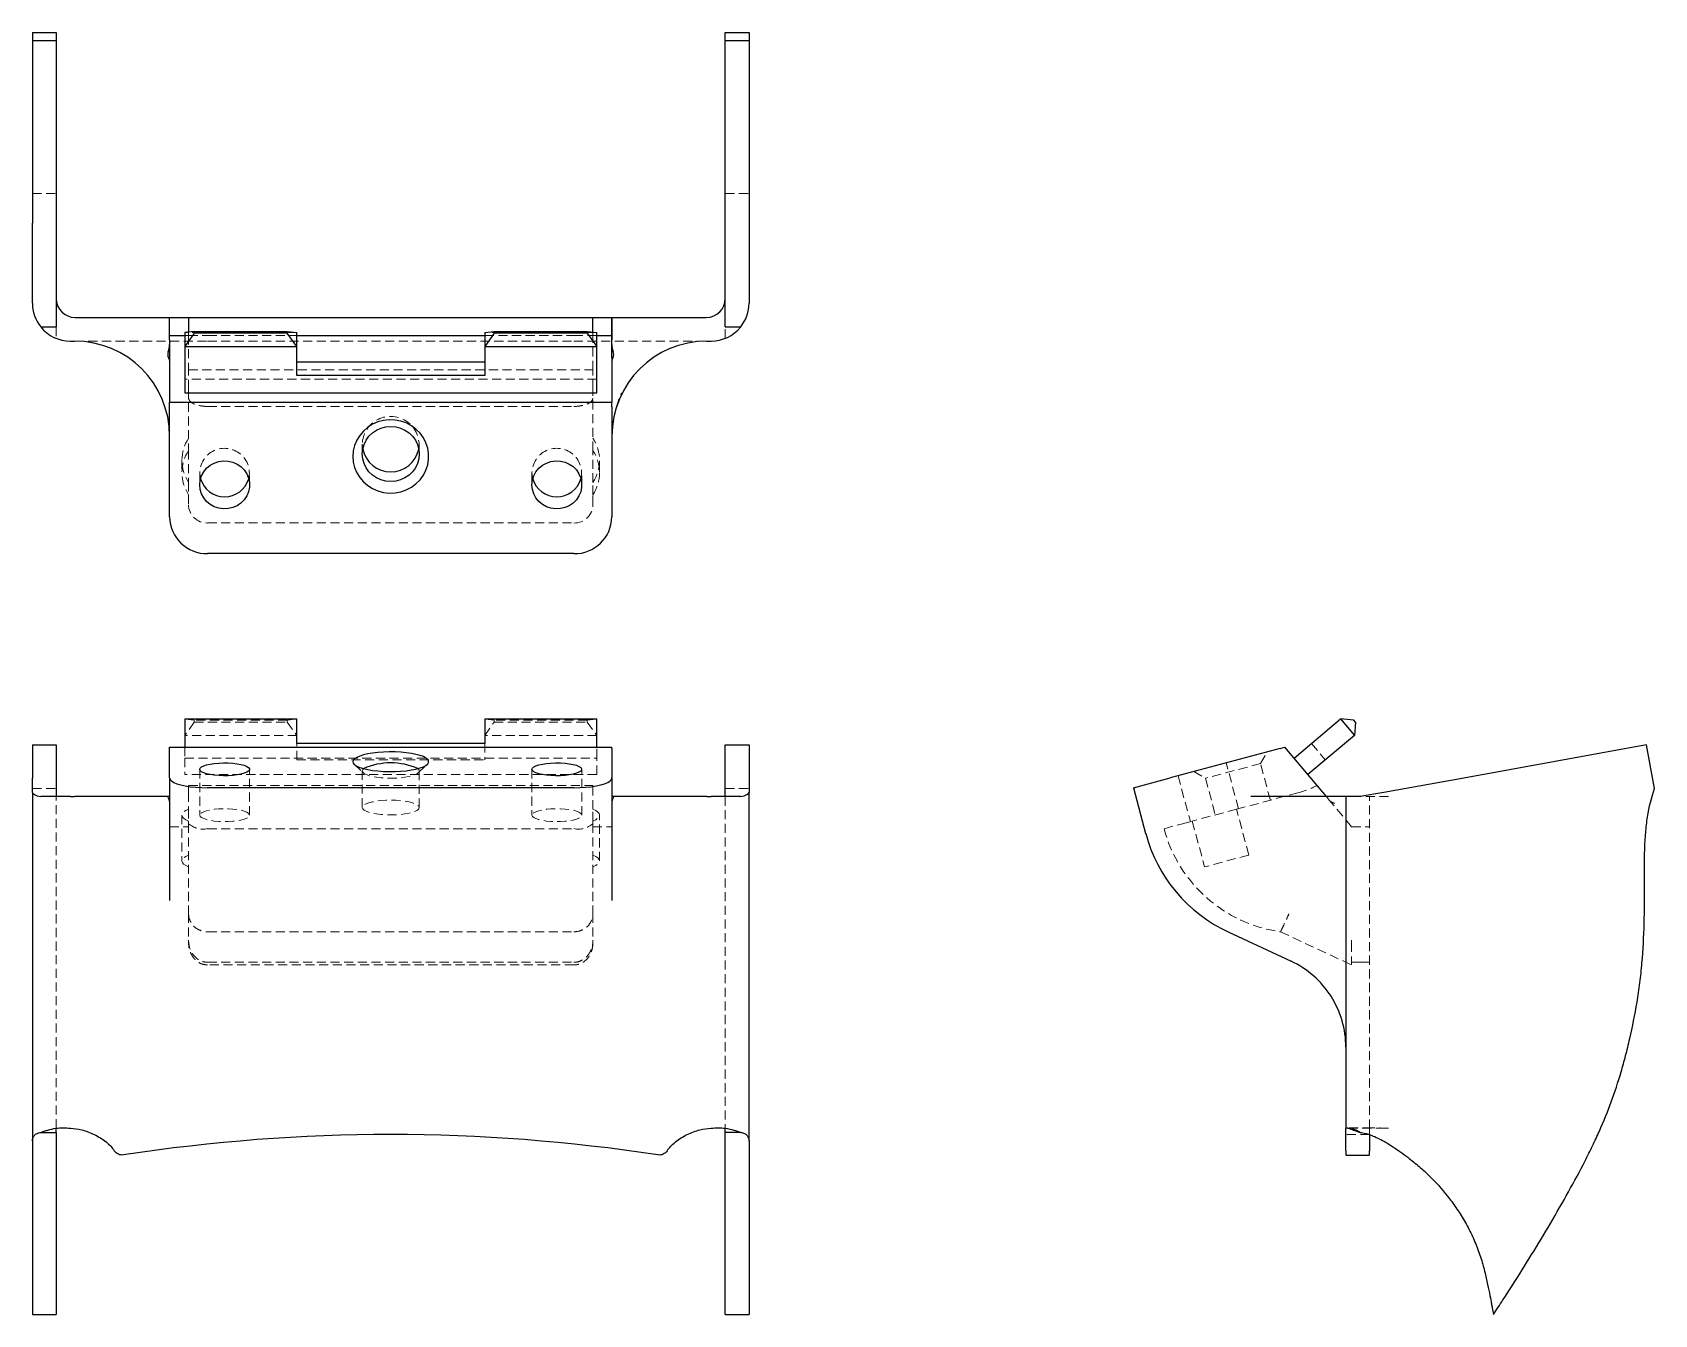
# Model space of a CAD drawing. Header units: millimetres. Extents: x 33 to 259, y 15 to 194.
import ezdxf

# ---------------------------------------------------------------- set-up
doc = ezdxf.new("R2010")
doc.units = ezdxf.units.MM
doc.linetypes.add('HIDDEN', pattern=[1.905, 1.27, -0.635])

msp = doc.modelspace()

# ---------------------------------------------------------------- linework, layer by layer
at = {"color": 7, "linetype": 'Continuous', "lineweight": 25}
for p, q in [((33, 194.37), (36.31, 194.37)), ((33, 194.37), (33, 193.26)), ((33, 193.26), (36.31, 193.26)), ((33, 193.26), (33, 167.76)), ((36.31, 194.37), (36.31, 193.26)), ((36.31, 193.26), (36.31, 167.76)), ((129.69, 193.26), (129.69, 194.37)), ((129.69, 194.37), (133, 194.37)), ((129.69, 193.26), (133, 193.26)), ((129.69, 167.76), (129.69, 193.26)), ((133, 194.37), (133, 193.26)), ((133, 193.26), (133, 167.76)), ((33, 156.59), (33, 167.76)), ((36.31, 167.76), (36.31, 153.27)), ((129.69, 153.27), (129.69, 167.76)), ((133, 167.76), (133, 156.59)), ((38.96, 154.6), (52.13, 154.6)), ((52.13, 152.09), (52.13, 154.6)), ((52.13, 154.6), (52.14, 154.6)), ((52.14, 152.09), (52.14, 154.6)), ((52.14, 154.6), (54.79, 154.6)), ((54.79, 154.6), (54.79, 152.54)), ((57.44, 154.6), (108.56, 154.6)), ((111.21, 154.6), (113.86, 154.6)), ((111.21, 152.54), (111.21, 154.6)), ((113.86, 154.6), (113.87, 154.6)), ((113.86, 152.09), (113.86, 154.6)), ((113.87, 154.6), (127.04, 154.6)), ((113.87, 154.6), (113.87, 152.09)), ((34.16, 153.27), (36.31, 153.27)), ((52.14, 152.09), (54.26, 152.09)), ((52.14, 151.49), (52.14, 152.09)), ((55.58, 152.64), (54.26, 152.48)), ((54.26, 152.48), (54.26, 150.55)), ((55.58, 152.42), (54.26, 150.55)), ((55.58, 152.42), (55.58, 152.64)), ((55.58, 152.64), (68.56, 152.64)), ((68.56, 152.42), (55.58, 152.42)), ((68.56, 152.64), (69.89, 152.48)), ((68.56, 152.64), (68.56, 152.42)), ((69.89, 150.55), (68.56, 152.42)), ((69.89, 150.55), (69.89, 152.48)), ((69.89, 152.09), (96.11, 152.09)), ((96.11, 152.48), (97.44, 152.64)), ((96.11, 152.48), (96.11, 150.55)), ((97.44, 152.42), (96.11, 150.55)), ((97.44, 152.42), (97.44, 152.64)), ((97.44, 152.64), (110.42, 152.64)), ((110.42, 152.42), (97.44, 152.42)), ((110.42, 152.64), (110.42, 152.42)), ((110.42, 152.64), (111.74, 152.48)), ((110.42, 152.42), (111.74, 150.55)), ((111.74, 150.55), (111.74, 152.48)), ((111.74, 152.09), (113.86, 152.09)), ((113.86, 151.49), (113.86, 152.09)), ((129.69, 153.27), (131.84, 153.27)), ((38.3, 151.29), (38.89, 151.29)), ((52.14, 151.49), (52.14, 150.83)), ((52.14, 150.83), (52.14, 149.74)), ((54.26, 150.55), (69.89, 150.55)), ((54.26, 150.55), (54.26, 144.06)), ((69.89, 146.49), (69.89, 150.55)), ((96.11, 150.55), (96.11, 146.49)), ((96.11, 150.55), (111.74, 150.55)), ((111.74, 144.06), (111.74, 150.55)), ((113.86, 150.83), (113.86, 151.49)), ((113.86, 149.74), (113.86, 150.83)), ((127.11, 151.29), (127.7, 151.29)), ((51.97, 148.98), (52.14, 148.57)), ((52.14, 148.97), (52.14, 148.57)), ((52.14, 148.57), (52.14, 142.78)), ((69.89, 148.42), (96.11, 148.42)), ((113.86, 148.57), (114.03, 148.98)), ((113.86, 148.97), (113.86, 148.57)), ((113.86, 148.57), (113.86, 142.78)), ((96.11, 146.49), (69.89, 146.49)), ((52.14, 142.78), (113.86, 142.78)), ((52.14, 142.1), (52.14, 142.78)), ((54.26, 144.06), (111.74, 144.06)), ((113.86, 142.1), (113.86, 142.78)), ((52.14, 126.75), (52.14, 142.1)), ((113.86, 142.1), (113.86, 126.75)), ((108.56, 121.63), (57.44, 121.63)), ((54.26, 98.56), (54.26, 94.63)), ((54.26, 98.56), (69.89, 98.56)), ((69.89, 95.15), (69.89, 98.56)), ((96.11, 98.56), (96.11, 95.15)), ((96.11, 98.56), (111.74, 98.56)), ((111.74, 94.63), (111.74, 98.56)), ((209.06, 93.11), (215.55, 98.56)), ((217.42, 98.39), (215.55, 98.56)), ((215.55, 98.56), (217.48, 96.26)), ((217.64, 98.13), (217.42, 98.39)), ((217.64, 98.13), (217.48, 96.26)), ((96.11, 95.15), (69.89, 95.15)), ((217.48, 96.26), (210.98, 90.81)), ((33, 94.94), (36.31, 94.94)), ((33, 94.94), (33, 90.29)), ((36.31, 94.94), (36.31, 90.29)), ((52.14, 94.63), (113.86, 94.63)), ((52.14, 94.45), (52.14, 94.63)), ((52.14, 90.33), (52.14, 94.45)), ((113.86, 94.45), (113.86, 94.63)), ((113.86, 94.45), (113.86, 90.33)), ((129.69, 94.94), (133, 94.94)), ((129.69, 90.29), (129.69, 94.94)), ((133, 94.94), (133, 90.29)), ((207.1, 94.45), (191.75, 90.33)), ((207.1, 94.45), (207.78, 94.63)), ((213.57, 87.73), (207.78, 94.63)), ((258.26, 94.94), (232.76, 90.29)), ((259.37, 88.86), (258.26, 94.94)), ((33, 88.31), (33, 90.29)), ((33, 88.31), (33, 39.63)), ((36.31, 90.29), (36.31, 87.73)), ((52.14, 90.33), (52.14, 83.94)), ((108.56, 88.96), (57.44, 88.96)), ((113.86, 90.33), (113.86, 83.94)), ((129.69, 87.73), (129.69, 90.29)), ((133, 90.29), (133, 88.31)), ((133, 39.63), (133, 88.31)), ((186.63, 88.96), (191.75, 90.33)), ((186.63, 88.96), (188.35, 82.57)), ((221.59, 88.31), (218.27, 87.73)), ((232.76, 90.29), (221.59, 88.31)), ((38.3, 87.73), (34.16, 87.73)), ((38.3, 87.73), (38.89, 87.73)), ((52.14, 87.73), (38.89, 87.73)), ((127.11, 87.73), (113.86, 87.73)), ((127.11, 87.73), (127.7, 87.73)), ((131.84, 87.73), (127.7, 87.73)), ((216.29, 87.73), (203.04, 87.73)), ((216.29, 87.73), (216.29, 41.46)), ((218.27, 87.73), (216.29, 87.73)), ((52.14, 83.94), (52.14, 73.65)), ((113.86, 83.94), (113.86, 73.65)), ((52.14, 73.65), (52.14, 73.21)), ((113.86, 73.65), (113.86, 73.21)), ((199.86, 68.84), (208.64, 64.75)), ((34.16, 40.87), (36.31, 40.87)), ((131.84, 40.87), (129.69, 40.87)), ((216.29, 37.71), (219.6, 37.71)), ((33, 15.44), (36.31, 15.44)), ((129.69, 15.44), (133, 15.44))]:
    msp.add_line(p, q, dxfattribs=at)
at = {"color": 7, "linetype": 'HIDDEN', "lineweight": 18}
for p, q in [((33, 171.88), (36.31, 171.88)), ((129.69, 171.88), (133, 171.88)), ((36.31, 153.27), (36.31, 151.67)), ((69.89, 152.48), (54.26, 152.48)), ((54.26, 152.09), (54.79, 152.09)), ((54.79, 152.54), (54.79, 152.09)), ((54.79, 152.09), (54.79, 147.26)), ((57.44, 152.09), (69.89, 152.09)), ((111.74, 152.48), (96.11, 152.48)), ((96.11, 152.09), (108.56, 152.09)), ((111.21, 152.09), (111.21, 152.54)), ((111.21, 147.26), (111.21, 152.09)), ((111.21, 152.09), (111.74, 152.09)), ((129.69, 151.67), (129.69, 153.27)), ((38.89, 151.29), (57.44, 151.29)), ((57.44, 151.29), (108.56, 151.29)), ((108.56, 151.29), (127.11, 151.29)), ((54.79, 147.26), (111.21, 147.26)), ((54.79, 144.6), (54.79, 147.26)), ((111.21, 144.6), (111.21, 147.26)), ((111.74, 145.98), (54.26, 145.98)), ((54.79, 144.6), (54.79, 136.03)), ((111.21, 136.03), (111.21, 144.6)), ((57.44, 142.17), (108.56, 142.17)), ((54.79, 136.03), (54.79, 131.57)), ((79.03, 136.91), (79.03, 135.54)), ((86.97, 135.54), (86.97, 136.91)), ((111.21, 131.57), (111.21, 136.03)), ((53.86, 134.66), (53.86, 132.94)), ((112.14, 132.94), (112.14, 134.66)), ((54.79, 131.57), (54.79, 129.86)), ((56.34, 132.94), (56.34, 131.23)), ((63.3, 131.23), (63.3, 132.94)), ((102.7, 132.94), (102.7, 131.23)), ((109.66, 131.23), (109.66, 132.94)), ((111.21, 129.86), (111.21, 131.57)), ((54.79, 129.86), (54.79, 128.47)), ((111.21, 128.47), (111.21, 129.86)), ((57.44, 125.91), (108.56, 125.91)), ((55.58, 98.39), (54.26, 98.56)), ((55.58, 98.13), (54.26, 96.26)), ((55.58, 98.39), (55.58, 98.13)), ((68.56, 98.39), (55.58, 98.39)), ((55.58, 98.13), (68.56, 98.13)), ((69.89, 98.56), (68.56, 98.39)), ((68.56, 98.13), (68.56, 98.39)), ((68.56, 98.13), (69.89, 96.26)), ((97.44, 98.39), (96.11, 98.56)), ((96.11, 96.26), (97.44, 98.13)), ((97.44, 98.39), (97.44, 98.13)), ((110.42, 98.39), (97.44, 98.39)), ((97.44, 98.13), (110.42, 98.13)), ((110.42, 98.39), (111.74, 98.56)), ((110.42, 98.13), (110.42, 98.39)), ((110.42, 98.13), (111.74, 96.26)), ((69.89, 96.26), (54.26, 96.26)), ((69.89, 92.86), (69.89, 95.15)), ((111.74, 96.26), (96.11, 96.26)), ((96.11, 95.15), (96.11, 92.86)), ((211.49, 95.15), (213.42, 92.86)), ((54.26, 94.63), (54.26, 93.11)), ((54.26, 93.11), (111.74, 93.11)), ((54.26, 93.11), (54.26, 90.81)), ((69.89, 92.86), (96.11, 92.86)), ((111.74, 93.11), (111.74, 94.63)), ((111.74, 90.81), (111.74, 93.11)), ((204.38, 92.34), (205.31, 93.97)), ((111.74, 90.81), (54.26, 90.81)), ((56.34, 91.53), (56.34, 85.14)), ((63.3, 85.14), (63.3, 91.53)), ((77.9, 92.23), (79.17, 91.04)), ((79.03, 91.32), (79.03, 86.2)), ((86.83, 91.04), (88.1, 92.23)), ((86.97, 86.2), (86.97, 91.32)), ((102.7, 91.53), (102.7, 85.14)), ((109.66, 85.14), (109.66, 91.53)), ((192.87, 90.63), (194.59, 84.24)), ((195.08, 91.22), (196.7, 90.29)), ((204.38, 92.34), (196.7, 90.29)), ((201.3, 86.04), (199.59, 92.43)), ((205.75, 87.23), (204.38, 92.34)), ((33, 88.86), (36.31, 88.86)), ((54.79, 89.29), (111.21, 89.29)), ((54.79, 88.26), (54.79, 89.29)), ((111.21, 88.26), (111.21, 89.29)), ((129.69, 88.86), (133, 88.86)), ((196.7, 90.29), (198.07, 85.17)), ((36.31, 41.46), (36.31, 87.73)), ((54.79, 88.26), (54.79, 85.96)), ((111.21, 85.96), (111.21, 88.26)), ((129.69, 87.73), (129.69, 41.46)), ((201.03, 85.96), (209.6, 88.26)), ((213.97, 87.25), (213.57, 87.73)), ((217.09, 83.53), (213.97, 87.25)), ((222.25, 87.73), (218.27, 87.73)), ((219.6, 41.4), (219.6, 87.73)), ((53.86, 85.14), (53.86, 78.74)), ((54.79, 85.96), (54.79, 84.31)), ((54.79, 84.31), (54.79, 83.94)), ((54.79, 83.94), (54.79, 71.38)), ((111.21, 84.31), (111.21, 85.96)), ((111.21, 83.94), (111.21, 84.31)), ((111.21, 83.94), (111.21, 71.38)), ((112.14, 78.74), (112.14, 85.14)), ((190.91, 83.25), (193.47, 83.94)), ((193.47, 83.94), (194.86, 84.31)), ((201.03, 85.96), (194.86, 84.31)), ((194.86, 84.31), (196.57, 77.91)), ((202.74, 79.57), (201.03, 85.96)), ((52.14, 83.53), (54.79, 83.53)), ((57.44, 83.25), (108.56, 83.25)), ((111.21, 83.53), (113.86, 83.53)), ((217.09, 83.53), (219.6, 83.53)), ((202.74, 79.57), (196.57, 77.91)), ((54.79, 71.38), (54.79, 67.31)), ((111.21, 71.38), (111.21, 67.31)), ((57.44, 68.86), (108.56, 68.86)), ((207.17, 68.86), (217.09, 64.23)), ((111.21, 67.68), (111.21, 67.68)), ((217.09, 67.68), (217.09, 67.31)), ((217.09, 67.43), (217.09, 67.68)), ((57.44, 64.61), (108.56, 64.61)), ((108.56, 64.23), (57.44, 64.23)), ((217.09, 64.61), (218.27, 64.61)), ((218.27, 64.61), (219.6, 64.61)), ((216.33, 41.49), (216.29, 41.49)), ((219.93, 41.49), (216.42, 41.49)), ((216.67, 41.46), (222.25, 41.46)), ((219.95, 41.49), (219.93, 41.49)), ((219.6, 40.56), (216.29, 40.56)), ((221.21, 39.83), (222.1, 39.3))]:
    msp.add_line(p, q, dxfattribs=at)
at = {"color": 7, "linetype": 'Continuous', "lineweight": 25, "flags": 128}
for points in [[(77.7, 135.2), (77.76, 134.41), (77.95, 133.65), (78.25, 132.92), (78.67, 132.25), (79.18, 131.65), (79.79, 131.13), (80.47, 130.7), (81.21, 130.38), (81.99, 130.17), (82.8, 130.08), (83.61, 130.11), (84.4, 130.26), (85.17, 130.53), (85.88, 130.9), (86.52, 131.38), (87.09, 131.94), (87.55, 132.58), (87.91, 133.28), (88.16, 134.03), (88.28, 134.8), (88.28, 135.59), (88.16, 136.36), (87.91, 137.11), (87.55, 137.81), (87.09, 138.45), (86.52, 139.02), (85.88, 139.49), (85.17, 139.87), (84.4, 140.13), (83.61, 140.28), (82.8, 140.31), (81.99, 140.22), (81.21, 140.01), (80.47, 139.69), (79.79, 139.27), (79.18, 138.74), (78.67, 138.14), (78.25, 137.47), (77.95, 136.74), (77.76, 135.98), (77.7, 135.2)], [(79.03, 135.54), (79.09, 136.2), (79.27, 136.85), (79.56, 137.46), (79.96, 138.01), (80.45, 138.48), (81.01, 138.86), (81.64, 139.15), (82.31, 139.32), (83, 139.38), (83.69, 139.32), (84.36, 139.15), (84.99, 138.86), (85.55, 138.48), (86.04, 138.01), (86.44, 137.46), (86.73, 136.85), (86.91, 136.2), (86.97, 135.54), (86.91, 134.87), (86.73, 134.23), (86.44, 133.62), (86.04, 133.07), (85.55, 132.6), (84.99, 132.21), (84.36, 131.93), (83.69, 131.76), (83, 131.7), (82.31, 131.76), (81.64, 131.93), (81.01, 132.21), (80.45, 132.6), (79.96, 133.07), (79.56, 133.62), (79.27, 134.23), (79.09, 134.87), (79.03, 135.54)], [(56.34, 131.23), (56.41, 131.87), (56.59, 132.48), (56.9, 133.05), (57.3, 133.55), (57.8, 133.97), (58.38, 134.28), (59, 134.49), (59.66, 134.58), (60.32, 134.55), (60.96, 134.4), (61.56, 134.14), (62.1, 133.77), (62.55, 133.31), (62.91, 132.77), (63.16, 132.18), (63.28, 131.55), (63.28, 130.91), (63.16, 130.28), (62.91, 129.69), (62.55, 129.15), (62.1, 128.69), (61.56, 128.32), (60.96, 128.06), (60.32, 127.91), (59.66, 127.88), (59, 127.97), (58.38, 128.17), (57.8, 128.49), (57.3, 128.91), (56.9, 129.41), (56.59, 129.98), (56.41, 130.59), (56.34, 131.23)], [(102.7, 131.23), (102.76, 131.87), (102.95, 132.48), (103.25, 133.05), (103.66, 133.55), (104.16, 133.97), (104.73, 134.28), (105.36, 134.49), (106.01, 134.58), (106.67, 134.55), (107.32, 134.4), (107.92, 134.14), (108.46, 133.77), (108.91, 133.31), (109.27, 132.77), (109.51, 132.18), (109.64, 131.55), (109.64, 130.91), (109.51, 130.28), (109.27, 129.69), (108.91, 129.15), (108.46, 128.69), (107.92, 128.32), (107.32, 128.06), (106.67, 127.91), (106.01, 127.88), (105.36, 127.97), (104.73, 128.17), (104.16, 128.49), (103.66, 128.91), (103.25, 129.41), (102.95, 129.98), (102.76, 130.59), (102.7, 131.23)], [(77.7, 92.6), (77.76, 92.39), (77.95, 92.18), (78.25, 91.99), (78.67, 91.81), (79.18, 91.65), (79.79, 91.51), (80.47, 91.39), (81.21, 91.31), (81.99, 91.25), (82.8, 91.23), (83.61, 91.23), (84.4, 91.27), (85.17, 91.34), (85.88, 91.44), (86.52, 91.57), (87.09, 91.72), (87.55, 91.9), (87.91, 92.08), (88.16, 92.28), (88.28, 92.49), (88.28, 92.7), (88.16, 92.91), (87.91, 93.11), (87.55, 93.3), (87.09, 93.47), (86.52, 93.62), (85.88, 93.75), (85.17, 93.85), (84.4, 93.92), (83.61, 93.96), (82.8, 93.97), (81.99, 93.94), (81.21, 93.89), (80.47, 93.8), (79.79, 93.69), (79.18, 93.55), (78.67, 93.38), (78.25, 93.2), (77.95, 93.01), (77.76, 92.81), (77.7, 92.6)], [(56.34, 91.53), (56.41, 91.7), (56.59, 91.87), (56.9, 92.02), (57.3, 92.15), (57.8, 92.27), (58.38, 92.35), (59, 92.41), (59.66, 92.43), (60.32, 92.42), (60.96, 92.38), (61.56, 92.31), (62.1, 92.21), (62.55, 92.09), (62.91, 91.95), (63.16, 91.79), (63.28, 91.62), (63.28, 91.45), (63.16, 91.28), (62.91, 91.12), (62.55, 90.98), (62.1, 90.85), (61.56, 90.75), (60.96, 90.68), (60.32, 90.64), (59.66, 90.63), (59, 90.66), (58.38, 90.71), (57.8, 90.8), (57.3, 90.91), (56.9, 91.05), (56.59, 91.2), (56.41, 91.36), (56.34, 91.53)], [(102.7, 91.53), (102.76, 91.7), (102.95, 91.87), (103.25, 92.02), (103.66, 92.15), (104.16, 92.27), (104.73, 92.35), (105.36, 92.41), (106.01, 92.43), (106.67, 92.42), (107.32, 92.38), (107.92, 92.31), (108.46, 92.21), (108.91, 92.09), (109.27, 91.95), (109.51, 91.79), (109.64, 91.62), (109.64, 91.45), (109.51, 91.28), (109.27, 91.12), (108.91, 90.98), (108.46, 90.85), (107.92, 90.75), (107.32, 90.68), (106.67, 90.64), (106.01, 90.63), (105.36, 90.66), (104.73, 90.71), (104.16, 90.8), (103.66, 90.91), (103.25, 91.05), (102.95, 91.2), (102.76, 91.36), (102.7, 91.53)], [(52.14, 90.33), (52.2, 90.12), (52.4, 89.91), (52.72, 89.71), (53.15, 89.53), (53.69, 89.36), (54.32, 89.22), (55.03, 89.11), (55.8, 89.03), (56.61, 88.98), (57.44, 88.96)], [(108.56, 88.96), (109.39, 88.98), (110.2, 89.03), (110.97, 89.11), (111.68, 89.22), (112.31, 89.36), (112.85, 89.53), (113.28, 89.71), (113.6, 89.91), (113.8, 90.12), (113.86, 90.33)]]:
    msp.add_lwpolyline(points, dxfattribs=at)
at = {"color": 7, "linetype": 'HIDDEN', "lineweight": 18, "flags": 128}
for points in [[(79.03, 136.91), (79.09, 136.24), (79.09, 136.22)], [(56.34, 132.94), (56.41, 132.31), (56.46, 132.09)], [(102.7, 132.94), (102.76, 132.31), (102.82, 132.09)], [(79.03, 91.32), (79.09, 91.5), (79.22, 91.63)], [(86.78, 91.63), (86.91, 91.5), (86.97, 91.32), (86.91, 91.14), (86.73, 90.96), (86.44, 90.8), (86.04, 90.66), (85.55, 90.53), (84.99, 90.43), (84.36, 90.35), (83.69, 90.3), (83, 90.29), (82.31, 90.3), (81.64, 90.35), (81.01, 90.43), (80.45, 90.53), (79.96, 90.66), (79.56, 90.8), (79.27, 90.96), (79.09, 91.14), (79.03, 91.32), (79.03, 91.32)], [(56.34, 85.14), (56.41, 84.97), (56.59, 84.8), (56.9, 84.65), (57.3, 84.52), (57.8, 84.4), (58.38, 84.32), (59, 84.26), (59.66, 84.24), (60.32, 84.25), (60.96, 84.29), (61.56, 84.36), (62.1, 84.46), (62.55, 84.58), (62.91, 84.72), (63.16, 84.88), (63.28, 85.05), (63.28, 85.22), (63.16, 85.39), (62.91, 85.55), (62.55, 85.69), (62.1, 85.82), (61.56, 85.92), (60.96, 85.99), (60.32, 86.03), (59.66, 86.04), (59, 86.01), (58.38, 85.95), (57.8, 85.87), (57.3, 85.76), (56.9, 85.62), (56.59, 85.47), (56.41, 85.31), (56.34, 85.14)], [(79.03, 86.2), (79.09, 86.02), (79.27, 85.85), (79.56, 85.68), (79.96, 85.54), (80.45, 85.41), (81.01, 85.31), (81.64, 85.23), (82.31, 85.19), (83, 85.17), (83.69, 85.19), (84.36, 85.23), (84.99, 85.31), (85.55, 85.41), (86.04, 85.54), (86.44, 85.68), (86.73, 85.85), (86.91, 86.02), (86.97, 86.2), (86.91, 86.38), (86.73, 86.55), (86.44, 86.71), (86.04, 86.86), (85.55, 86.99), (84.99, 87.09), (84.36, 87.17), (83.69, 87.21), (83, 87.23), (82.31, 87.21), (81.64, 87.17), (81.01, 87.09), (80.45, 86.99), (79.96, 86.86), (79.56, 86.71), (79.27, 86.55), (79.09, 86.38), (79.03, 86.2)], [(102.7, 85.14), (102.76, 84.97), (102.95, 84.8), (103.25, 84.65), (103.66, 84.52), (104.16, 84.4), (104.73, 84.32), (105.36, 84.26), (106.01, 84.24), (106.67, 84.25), (107.32, 84.29), (107.92, 84.36), (108.46, 84.46), (108.91, 84.58), (109.27, 84.72), (109.51, 84.88), (109.64, 85.05), (109.64, 85.22), (109.51, 85.39), (109.27, 85.55), (108.91, 85.69), (108.46, 85.82), (107.92, 85.92), (107.32, 85.99), (106.67, 86.03), (106.01, 86.04), (105.36, 86.01), (104.73, 85.95), (104.16, 85.87), (103.66, 85.76), (103.25, 85.62), (102.95, 85.47), (102.76, 85.31), (102.7, 85.14)], [(54.79, 84.31), (54.39, 84.5), (54.1, 84.71), (53.92, 84.92), (53.86, 85.14), (53.92, 85.35), (54.1, 85.57), (54.39, 85.77), (54.79, 85.96)], [(111.21, 85.96), (111.61, 85.77), (111.9, 85.57), (112.08, 85.35), (112.14, 85.14), (112.08, 84.92), (111.9, 84.71), (111.61, 84.5), (111.21, 84.31)], [(54.79, 77.91), (54.39, 78.1), (54.1, 78.31), (53.92, 78.52), (53.86, 78.74), (53.92, 78.96), (54.1, 79.17), (54.39, 79.37), (54.79, 79.57)], [(111.21, 79.57), (111.61, 79.37), (111.9, 79.17), (112.08, 78.96), (112.14, 78.74), (112.08, 78.52), (111.9, 78.31), (111.61, 78.1), (111.21, 77.91)]]:
    msp.add_lwpolyline(points, dxfattribs=at)
at = {"color": 7, "linetype": 'Continuous', "lineweight": 25}
for centre, radius, start, end in [((38.3, 156.59), 5.3, 180, 218.6822), ((38.96, 157.25), 2.65, 180, 270), ((127.04, 157.25), 2.65, 270, 0), ((127.7, 156.59), 5.3, 321.3178, 0), ((38.3, 156.59), 5.3, 218.6822, 270), ((127.7, 156.59), 5.3, 270, 321.3178), ((38.89, 138.04), 13.25, 0, 90), ((127.11, 138.04), 13.25, 90, 180), ((83, 137.05), 4, 191.937, 348.063), ((59.82, 133.07), 3.5, 196.333, 343.667), ((106.18, 133.07), 3.5, 196.333, 343.667), ((57.35, 126.84), 5.21, 181.0102, 270.9758), ((108.65, 126.84), 5.21, 269.0242, 358.9898), ((83, 83.06), 9.37, 66.2296, 113.7704), ((208.82, 88.05), 21.19, 195, 245), ((83, -205.8), 246.36, 81.2985, 98.7015)]:
    msp.add_arc(centre, radius, start, end, dxfattribs=at)
at = {"color": 7, "linetype": 'HIDDEN', "lineweight": 18}
for centre, radius, start, end in [((82.99, 136.82), 3.96, 351.2857, 178.773), ((59.46, 134.66), 5.6, 146.5626, 213.4374), ((59.46, 132.94), 5.6, 146.5626, 213.4374), ((59.81, 132.87), 3.46, 346.8782, 178.8355), ((106.17, 132.87), 3.46, 346.8782, 178.8355), ((106.54, 134.66), 5.6, 326.5626, 33.4374), ((106.54, 132.94), 5.6, 326.5626, 33.4374), ((57.39, 128.51), 2.61, 181.0102, 270.9758), ((108.61, 128.51), 2.61, 269.0242, 358.9898), ((206.17, 101.05), 13.25, 285, 297.3602), ((56.82, 86.32), 3.13, 229.6093, 281.3691), ((109.18, 86.32), 3.13, 258.6309, 310.3907), ((209.92, 88.34), 19.68, 195, 261.9879)]:
    msp.add_arc(centre, radius, start, end, dxfattribs=at)
at = {"color": 7, "linetype": 'Continuous', "lineweight": 25}
for centre, major_axis, ratio, start_param, end_param in [((50.95, 151.49), (0, 6.67), 0.178606, 4.712389, 4.803804), ((115.05, 151.49), (0, 6.67), 0.178606, 1.479381, 1.570796), ((50.95, 150.83), (0, -1.85), 0.642788, 1.007742, 1.570796), ((115.05, 150.83), (0, -1.85), 0.642788, 4.712389, 5.275443), ((38.3, 88.31), (5.3, 0), 0.177036, 3.141593, 3.816724), ((127.7, 88.31), (5.3, 0), 0.177036, 5.608054, 6.283185)]:
    msp.add_ellipse(centre, major_axis=major_axis, ratio=ratio, start_param=start_param, end_param=end_param, dxfattribs=at)
at = {"color": 7, "linetype": 'HIDDEN', "lineweight": 18}
for centre, start_param, end_param in [((50.95, 87.44), 4.712389, 4.803804), ((115.05, 87.44), 1.479381, 1.570796)]:
    msp.add_ellipse(centre, major_axis=(0, 3.11), ratio=0.383022, start_param=start_param, end_param=end_param, dxfattribs=at)
at = {"color": 7, "linetype": 'Continuous', "lineweight": 25}
for points, knots in [([(54.79, 154.6), (54.79, 154.6), (54.88, 154.6), (55.21, 154.6), (55.43, 154.6), (55.94, 154.6), (56.21, 154.6), (56.65, 154.6), (56.8, 154.6), (57.12, 154.6), (57.28, 154.6), (57.44, 154.6)], [0, 0, 0, 0, 0.1047554, 0.1047554, 0.195571, 0.195571, 0.2688915, 0.2688915, 0.3055044, 0.3055044, 0.3420701, 0.3420701, 0.3420701, 0.3420701]), ([(108.56, 154.6), (108.86, 154.6), (109.15, 154.6), (109.72, 154.6), (109.99, 154.6), (110.48, 154.6), (110.69, 154.6), (110.97, 154.6), (111.06, 154.6), (111.18, 154.6), (111.21, 154.6), (111.21, 154.6)], [0, 0, 0, 0, 0.0674661, 0.0674661, 0.1385064, 0.1385064, 0.2192159, 0.2192159, 0.2797155, 0.2797155, 0.3402054, 0.3402054, 0.3402054, 0.3402054]), ([(52.14, 149.74), (52.14, 149.71), (52.14, 149.65), (52.14, 149.57), (52.14, 149.48), (52.14, 149.4), (52.14, 149.28), (52.14, 149.13), (52.14, 149.03), (52.14, 148.97)], [0, 0, 0, 0, 0.096976, 0.194588, 0.293689, 0.395093, 0.49956, 0.742833, 1, 1, 1, 1]), ([(113.86, 148.97), (113.86, 149), (113.86, 149.05), (113.86, 149.13), (113.86, 149.22), (113.86, 149.33), (113.86, 149.45), (113.86, 149.59), (113.86, 149.69), (113.86, 149.74)], [0, 0, 0, 0, 0.129623, 0.255709, 0.379109, 0.500731, 0.671867, 0.83701, 1, 1, 1, 1]), ([(236.88, 15.44), (237.32, 16.12), (237.77, 16.8), (238.66, 18.17), (240, 20.24), (242.22, 23.79), (243.97, 26.7), (245.69, 29.63), (246.54, 31.1), (248.17, 34.02), (248.94, 35.47), (250.03, 37.6), (250.38, 38.3), (251.04, 39.69), (252.63, 43.1), (253.85, 46.41), (254.92, 50.06), (255.13, 50.81), (255.53, 52.35), (256.12, 54.73), (256.63, 57.28), (257.07, 59.93), (257.2, 60.83), (257.43, 62.66), (257.72, 65.41), (257.87, 68.2), (257.96, 71.86), (257.95, 73.65), (257.94, 77.1), (257.93, 79.6), (258.06, 81.92), (258.19, 83.43), (258.27, 84.16), (258.61, 86.28), (258.93, 87.61), (259.37, 88.86)], [0, 0, 0, 0, 0.03125, 0.03125, 0.0625, 0.125, 0.1875, 0.1875, 0.25, 0.25, 0.3125, 0.3125, 0.34375, 0.34375, 0.375, 0.5, 0.5, 0.53125, 0.53125, 0.5625, 0.625, 0.625, 0.65625, 0.65625, 0.6875, 0.75, 0.75, 0.8125, 0.8125, 0.875, 0.90625, 0.90625, 0.9375, 0.9375, 1, 1, 1, 1]), ([(216.29, 52.75), (216.29, 54), (216.11, 55.25), (215.41, 57.65), (214.89, 58.81), (213.54, 60.92), (212.72, 61.88), (210.83, 63.53), (209.78, 64.22), (208.64, 64.75)], [0, 0, 0, 0, 0.25, 0.25, 0.5, 0.5, 0.75, 0.75, 1, 1, 1, 1]), ([(33, 39.63), (33, 39.78), (33.02, 39.93), (33.11, 40.21), (33.18, 40.33), (33.37, 40.56), (33.49, 40.65), (33.79, 40.79), (33.96, 40.84), (34.16, 40.87)], [0, 0, 0, 0, 0.25, 0.25, 0.5, 0.5, 0.75, 0.75, 1, 1, 1, 1]), ([(34.16, 40.87), (34.3, 40.92), (34.45, 40.98), (34.78, 41.09), (34.95, 41.14), (35.5, 41.29), (35.89, 41.38), (36.31, 41.46)], [0, 0, 0, 0, 0.25, 0.25, 0.5, 0.5, 1, 1, 1, 1]), ([(36.31, 41.46), (36.63, 41.48), (36.95, 41.49), (37.62, 41.5), (37.96, 41.49), (38.3, 41.46)], [0, 0, 0, 0, 0.5, 0.5, 1, 1, 1, 1]), ([(36.31, 40.87), (36.31, 41.03), (36.31, 41.16), (36.31, 41.36), (36.31, 41.43), (36.31, 41.46)], [0, 0, 0, 0, 0.5, 0.5, 1, 1, 1, 1]), ([(36.31, 40.87), (36.31, 40.82), (36.31, 40.71), (36.31, 40.33), (36.31, 40.07), (36.31, 39.41), (36.31, 39.01), (36.31, 38.14), (36.31, 37.66), (36.31, 36.67), (36.31, 36.17), (36.31, 35.16), (36.31, 34.66), (36.31, 33.62), (36.31, 33.1), (36.31, 31.97), (36.31, 31.38), (36.31, 30.09), (36.31, 29.41), (36.31, 27.96), (36.31, 27.19), (36.31, 25.62), (36.31, 24.82), (36.31, 23.23), (36.31, 22.44), (36.31, 20.94), (36.31, 20.23), (36.31, 18.93), (36.31, 18.35), (36.31, 17.32), (36.31, 16.88), (36.31, 16.42), (36.31, 16.33), (36.31, 16.15), (36.31, 15.89), (36.31, 15.62), (36.31, 15.44)], [0, 0, 0, 0, 0.0625, 0.0625, 0.125, 0.125, 0.1875, 0.1875, 0.25, 0.25, 0.3125, 0.3125, 0.375, 0.375, 0.4375, 0.4375, 0.5, 0.5, 0.5625, 0.5625, 0.625, 0.625, 0.6875, 0.6875, 0.75, 0.75, 0.8125, 0.8125, 0.875, 0.875, 0.9375, 0.9375, 0.953125, 0.953125, 0.96875, 1, 1, 1, 1]), ([(38.3, 41.46), (38.8, 41.43), (39.33, 41.36), (40.16, 41.15), (40.45, 41.07), (41.03, 40.85), (41.33, 40.72), (42.21, 40.28), (42.79, 39.92), (43.52, 39.33), (43.74, 39.13), (44.12, 38.72), (44.28, 38.52), (44.42, 38.31)], [0, 0, 0, 0, 0.25, 0.25, 0.375, 0.375, 0.5, 0.5, 0.75, 0.75, 0.875, 0.875, 1, 1, 1, 1]), ([(121.58, 38.31), (121.72, 38.52), (121.88, 38.72), (122.26, 39.13), (122.48, 39.33), (123.21, 39.92), (123.79, 40.28), (124.67, 40.72), (124.97, 40.85), (125.55, 41.07), (125.84, 41.15), (126.67, 41.36), (127.2, 41.43), (127.7, 41.46)], [0, 0, 0, 0, 0.125, 0.125, 0.25, 0.25, 0.5, 0.5, 0.625, 0.625, 0.75, 0.75, 1, 1, 1, 1]), ([(127.7, 41.46), (128.04, 41.49), (128.38, 41.5), (129.04, 41.49), (129.37, 41.48), (129.69, 41.46)], [0, 0, 0, 0, 0.5, 0.5, 1, 1, 1, 1]), ([(129.69, 41.46), (130.11, 41.38), (130.51, 41.29), (131.23, 41.09), (131.56, 40.98), (131.84, 40.87)], [0, 0, 0, 0, 0.5, 0.5, 1, 1, 1, 1]), ([(129.69, 40.87), (129.69, 41.03), (129.69, 41.16), (129.69, 41.36), (129.69, 41.43), (129.69, 41.46)], [0, 0, 0, 0, 0.5, 0.5, 1, 1, 1, 1]), ([(129.69, 15.44), (129.69, 15.62), (129.69, 15.89), (129.69, 16.15), (129.69, 16.33), (129.69, 16.42), (129.69, 16.88), (129.69, 17.32), (129.69, 18.35), (129.69, 18.93), (129.69, 20.23), (129.69, 20.94), (129.69, 22.44), (129.69, 23.23), (129.69, 24.82), (129.69, 25.62), (129.69, 27.19), (129.69, 27.96), (129.69, 29.41), (129.69, 30.09), (129.69, 31.38), (129.69, 31.97), (129.69, 33.1), (129.69, 33.62), (129.69, 34.66), (129.69, 35.16), (129.69, 36.17), (129.69, 36.67), (129.69, 37.66), (129.69, 38.14), (129.69, 39.01), (129.69, 39.41), (129.69, 40.07), (129.69, 40.33), (129.69, 40.71), (129.69, 40.82), (129.69, 40.87)], [0, 0, 0, 0, 0.03125, 0.046875, 0.046875, 0.0625, 0.0625, 0.125, 0.125, 0.1875, 0.1875, 0.25, 0.25, 0.3125, 0.3125, 0.375, 0.375, 0.4375, 0.4375, 0.5, 0.5, 0.5625, 0.5625, 0.625, 0.625, 0.6875, 0.6875, 0.75, 0.75, 0.8125, 0.8125, 0.875, 0.875, 0.9375, 0.9375, 1, 1, 1, 1]), ([(131.84, 40.87), (132.04, 40.84), (132.21, 40.79), (132.43, 40.69), (132.5, 40.65), (132.62, 40.55), (132.67, 40.5), (132.82, 40.34), (132.89, 40.21), (132.98, 39.93), (133, 39.78), (133, 39.63)], [0, 0, 0, 0, 0.25, 0.25, 0.375, 0.375, 0.5, 0.5, 0.75, 0.75, 1, 1, 1, 1]), ([(216.29, 38.31), (216.29, 38.52), (216.29, 38.72), (216.29, 39.13), (216.29, 39.33), (216.29, 39.92), (216.29, 40.28), (216.29, 40.72), (216.29, 40.85), (216.29, 41.07), (216.29, 41.15), (216.29, 41.36), (216.29, 41.43), (216.29, 41.46)], [0, 0, 0, 0, 0.125, 0.125, 0.25, 0.25, 0.5, 0.5, 0.625, 0.625, 0.75, 0.75, 1, 1, 1, 1]), ([(216.33, 41.49), (216.33, 41.49), (216.34, 41.5), (216.44, 41.49), (216.56, 41.48), (216.64, 41.47), (216.67, 41.46)], [0, 0, 0, 0, 0.081122, 0.570551, 0.784875, 1, 1, 1, 1]), ([(216.67, 41.46), (216.85, 41.38), (217.07, 41.29), (217.61, 41.09), (217.92, 40.98), (218.27, 40.87)], [0, 0, 0, 0, 0.5, 0.5, 1, 1, 1, 1]), ([(218.27, 40.87), (218.53, 40.84), (218.79, 40.79), (219.19, 40.69), (219.33, 40.65), (219.61, 40.55), (219.75, 40.5), (220.18, 40.34), (220.46, 40.21), (221.02, 39.93), (221.31, 39.78), (221.59, 39.63)], [0, 0, 0, 0, 0.25, 0.25, 0.375, 0.375, 0.5, 0.5, 0.75, 0.75, 1, 1, 1, 1]), ([(33, 39.63), (33, 39.03), (33, 38.24), (33, 36.97), (33, 36.53), (33, 35.66), (33, 35.22), (33, 33.9), (33, 33), (33, 31.48), (33, 30.94), (33, 29.8), (33, 29.2), (33, 27.93), (33, 27.27), (33, 25.91), (33, 25.22), (33, 23.83), (33, 23.14), (33, 21.8), (33, 21.15), (33, 19.93), (33, 19.36), (33, 18.32), (33, 17.85), (33, 17.23), (33, 17.04), (33, 16.68), (33, 16.52), (33, 16.06), (33, 15.75), (33, 15.44)], [0, 0, 0, 0, 0.125, 0.125, 0.1875, 0.1875, 0.25, 0.25, 0.375, 0.375, 0.4375, 0.4375, 0.5, 0.5, 0.5625, 0.5625, 0.625, 0.625, 0.6875, 0.6875, 0.75, 0.75, 0.8125, 0.8125, 0.875, 0.875, 0.90625, 0.90625, 0.9375, 0.9375, 1, 1, 1, 1]), ([(133, 39.63), (133, 39.03), (133, 38.24), (133, 36.97), (133, 36.53), (133, 35.66), (133, 35.22), (133, 33.9), (133, 33), (133, 31.48), (133, 30.94), (133, 29.8), (133, 29.2), (133, 27.93), (133, 27.27), (133, 25.91), (133, 25.22), (133, 23.83), (133, 23.14), (133, 21.8), (133, 21.15), (133, 19.93), (133, 19.36), (133, 18.32), (133, 17.85), (133, 17.23), (133, 17.04), (133, 16.68), (133, 16.52), (133, 16.06), (133, 15.75), (133, 15.44)], [0, 0, 0, 0, 0.125, 0.125, 0.1875, 0.1875, 0.25, 0.25, 0.375, 0.375, 0.4375, 0.4375, 0.5, 0.5, 0.5625, 0.5625, 0.625, 0.625, 0.6875, 0.6875, 0.75, 0.75, 0.8125, 0.8125, 0.875, 0.875, 0.90625, 0.90625, 0.9375, 0.9375, 1, 1, 1, 1]), ([(219.6, 40.55), (219.6, 40.43), (219.6, 40.08), (219.6, 39.37), (219.6, 38.64), (219.6, 38.31)], [0, 0, 0, 0, 0.234103, 0.64691, 1, 1, 1, 1]), ([(221.59, 39.63), (222.65, 39.03), (223.81, 38.24), (225.47, 36.97), (226.01, 36.53), (227.03, 35.66), (227.5, 35.22), (228.86, 33.9), (229.66, 33), (230.86, 31.48), (231.25, 30.94), (232.04, 29.8), (232.42, 29.2), (233.17, 27.93), (233.52, 27.27), (234.17, 25.91), (234.46, 25.22), (234.98, 23.83), (235.2, 23.14), (235.58, 21.8), (235.74, 21.15), (236.02, 19.93), (236.14, 19.36), (236.35, 18.32), (236.44, 17.85), (236.55, 17.23), (236.59, 17.04), (236.66, 16.68), (236.69, 16.52), (236.77, 16.06), (236.83, 15.75), (236.88, 15.44)], [0, 0, 0, 0, 0.125, 0.125, 0.1875, 0.1875, 0.25, 0.25, 0.375, 0.375, 0.4375, 0.4375, 0.5, 0.5, 0.5625, 0.5625, 0.625, 0.625, 0.6875, 0.6875, 0.75, 0.75, 0.8125, 0.8125, 0.875, 0.875, 0.90625, 0.90625, 0.9375, 0.9375, 1, 1, 1, 1]), ([(45.73, 37.72), (45.48, 37.68), (45.22, 37.72), (44.99, 37.82), (44.76, 37.93), (44.56, 38.1), (44.42, 38.31)], [0, 0, 0, 0, 0.0574795, 0.0574795, 0.0574795, 0.114959, 0.114959, 0.114959, 0.114959]), ([(121.58, 38.31), (121.44, 38.1), (121.24, 37.93), (121.01, 37.82), (120.78, 37.72), (120.52, 37.68), (120.27, 37.72)], [0, 0, 0, 0, 0.0574795, 0.0574795, 0.0574795, 0.114959, 0.114959, 0.114959, 0.114959]), ([(216.29, 38.31), (216.29, 38.2), (216.29, 37.98), (216.29, 37.76), (216.29, 37.75), (216.29, 37.75)], [0, 0, 0, 0, 0.343423, 0.6866301, 1, 1, 1, 1]), ([(219.6, 37.73), (219.6, 37.72), (219.6, 37.72), (219.6, 37.87), (219.6, 38.14), (219.6, 38.31)], [0, 0, 0, 0, 0.118718, 0.462632, 1, 1, 1, 1])]:
    msp.add_open_spline(points, degree=3, knots=knots, dxfattribs=at)
at = {"color": 7, "linetype": 'HIDDEN', "lineweight": 18}
for points, knots in [([(54.79, 152.09), (54.79, 152.09), (54.81, 152.09), (54.86, 152.09), (54.94, 152.09), (55.1, 152.09), (55.34, 152.09), (55.55, 152.09), (55.81, 152.09), (56.12, 152.09), (56.31, 152.09), (56.52, 152.09), (56.74, 152.09), (56.97, 152.09), (57.2, 152.09), (57.44, 152.09)], [-0.3402051, -0.3402051, -0.3402051, -0.3402051, -0.2877451, -0.2877451, -0.2877451, -0.1895638, -0.1895638, -0.1895638, -0.1060784, -0.1060784, -0.1060784, -0.0532688, -0.0532688, -0.0532688, 0, 0, 0, 0]), ([(108.56, 152.09), (108.87, 152.09), (109.18, 152.09), (109.47, 152.09), (109.77, 152.09), (110.04, 152.09), (110.28, 152.09), (110.54, 152.09), (110.75, 152.09), (110.9, 152.09), (110.95, 152.09), (111, 152.09), (111.04, 152.09), (111.15, 152.09), (111.21, 152.09), (111.21, 152.09)], [-0.3420708, -0.3420708, -0.3420708, -0.3420708, -0.2712527, -0.2712527, -0.2712527, -0.1963837, -0.1963837, -0.1963837, -0.112594, -0.112594, -0.112594, -0.0853342, -0.0853342, -0.0853342, 0, 0, 0, 0]), ([(54.79, 143.35), (54.79, 143.21), (54.87, 143.03), (55.13, 142.76), (55.35, 142.61), (55.81, 142.41), (56.14, 142.32), (56.74, 142.21), (57.12, 142.17), (57.44, 142.17)], [-0.3043168, -0.3043168, -0.3043168, -0.3043168, -0.2244926, -0.2244926, -0.1474676, -0.1474676, -0.072887, -0.072887, 0, 0, 0, 0]), ([(108.56, 142.17), (108.88, 142.17), (109.26, 142.21), (109.86, 142.32), (110.19, 142.41), (110.65, 142.61), (110.87, 142.76), (111.13, 143.03), (111.21, 143.21), (111.21, 143.35)], [0, 0, 0, 0, 0.072887, 0.072887, 0.1474676, 0.1474676, 0.2244926, 0.2244926, 0.3043168, 0.3043168, 0.3043168, 0.3043168]), ([(114.47, 142.01), (114.54, 142.23), (114.67, 142.63), (114.84, 143.15), (114.96, 143.51), (115.06, 143.73), (115.1, 143.84), (115.14, 143.91), (115.16, 143.96), (115.19, 143.99), (115.21, 144.03), (115.24, 144.06), (115.27, 144.06), (115.26, 143.98), (115.21, 143.87), (115.18, 143.8)], [0, 0, 0, 0, 0.228915, 0.404862, 0.529132, 0.573023, 0.606227, 0.619715, 0.631901, 0.64366, 0.655956, 0.685214, 0.724128, 0.836984, 1, 1, 1, 1]), ([(51.86, 87.76), (51.89, 87.69), (51.96, 87.52), (52.05, 87.27), (52.1, 87.06), (52.12, 86.95), (52.13, 86.89), (52.14, 86.86), (52.14, 86.85), (52.14, 86.84)], [0, 0, 0, 0, 0.218689, 0.508802, 0.707605, 0.815781, 0.877898, 0.929913, 1, 1, 1, 1]), ([(113.86, 86.84), (113.86, 86.85), (113.86, 86.86), (113.87, 86.89), (113.88, 86.94), (113.9, 87.05), (113.94, 87.21), (113.99, 87.38), (114.06, 87.57), (114.11, 87.68), (114.14, 87.76)], [0, 0, 0, 0, 0.069653, 0.121726, 0.183778, 0.28055, 0.468395, 0.651263, 0.780382, 1, 1, 1, 1]), ([(213.97, 87.25), (214, 87.22), (214.05, 87.16), (214.13, 87.08), (214.22, 87.01), (214.33, 86.94), (214.45, 86.88), (214.59, 86.83), (214.69, 86.82), (214.74, 86.81)], [0, 0, 0, 0, 0.129623, 0.255709, 0.379109, 0.500731, 0.671867, 0.83701, 1, 1, 1, 1]), ([(54.79, 71.38), (54.79, 71.06), (54.87, 70.69), (55.13, 70.11), (55.35, 69.79), (55.81, 69.36), (56.14, 69.16), (56.74, 68.93), (57.12, 68.86), (57.44, 68.86)], [-0.3043168, -0.3043168, -0.3043168, -0.3043168, -0.2244926, -0.2244926, -0.1474676, -0.1474676, -0.072887, -0.072887, 0, 0, 0, 0]), ([(108.56, 68.86), (108.88, 68.86), (109.26, 68.93), (109.86, 69.16), (110.19, 69.36), (110.65, 69.79), (110.87, 70.11), (111.13, 70.69), (111.21, 71.06), (111.21, 71.38)], [0, 0, 0, 0, 0.072887, 0.072887, 0.1474676, 0.1474676, 0.2244926, 0.2244926, 0.3043168, 0.3043168, 0.3043168, 0.3043168]), ([(207.17, 68.86), (207.17, 68.86), (207.21, 68.93), (207.32, 69.16), (207.41, 69.36), (207.61, 69.79), (207.76, 70.11), (208.03, 70.69), (208.21, 71.06), (208.35, 71.38)], [0, 0, 0, 0, 0.072887, 0.072887, 0.1474676, 0.1474676, 0.2244926, 0.2244926, 0.3043168, 0.3043168, 0.3043168, 0.3043168]), ([(54.79, 67.68), (54.79, 67.45), (54.81, 67.22), (54.86, 66.99), (54.94, 66.56), (55.1, 66.15), (55.34, 65.79), (55.55, 65.48), (55.81, 65.22), (56.12, 65.01), (56.31, 64.88), (56.52, 64.78), (56.74, 64.71), (56.97, 64.64), (57.2, 64.61), (57.44, 64.61)], [-0.3402051, -0.3402051, -0.3402051, -0.3402051, -0.2877451, -0.2877451, -0.2877451, -0.1895638, -0.1895638, -0.1895638, -0.1060784, -0.1060784, -0.1060784, -0.0532688, -0.0532688, -0.0532688, 0, 0, 0, 0]), ([(57.44, 64.23), (57.25, 64.23), (57.06, 64.26), (56.7, 64.35), (56.52, 64.41), (56.19, 64.59), (56.03, 64.69), (55.74, 64.93), (55.61, 65.06), (55.38, 65.36), (55.28, 65.52), (55.1, 65.85), (55.02, 66.02), (54.91, 66.38), (54.86, 66.56), (54.81, 66.93), (54.79, 67.12), (54.79, 67.31)], [0, 0, 0, 0, 0.125, 0.125, 0.25, 0.25, 0.375, 0.375, 0.5, 0.5, 0.625, 0.625, 0.75, 0.75, 0.875, 0.875, 1, 1, 1, 1]), ([(108.56, 64.61), (108.87, 64.61), (109.18, 64.67), (109.47, 64.79), (109.77, 64.92), (110.04, 65.1), (110.28, 65.33), (110.54, 65.59), (110.75, 65.9), (110.9, 66.24), (110.95, 66.35), (111, 66.46), (111.04, 66.57), (111.15, 66.93), (111.21, 67.31), (111.21, 67.68)], [-0.3420708, -0.3420708, -0.3420708, -0.3420708, -0.2712527, -0.2712527, -0.2712527, -0.1963837, -0.1963837, -0.1963837, -0.112594, -0.112594, -0.112594, -0.0853342, -0.0853342, -0.0853342, 0, 0, 0, 0]), ([(111.21, 67.31), (111.21, 67.12), (111.19, 66.93), (111.13, 66.56), (111.09, 66.37), (110.98, 66.02), (110.9, 65.84), (110.72, 65.52), (110.62, 65.36), (110.39, 65.06), (110.26, 64.93), (109.97, 64.69), (109.81, 64.58), (109.48, 64.41), (109.3, 64.35), (108.94, 64.26), (108.75, 64.23), (108.56, 64.23)], [0, 0, 0, 0, 0.125, 0.125, 0.25, 0.25, 0.375, 0.375, 0.5, 0.5, 0.625, 0.625, 0.75, 0.75, 0.875, 0.875, 1, 1, 1, 1]), ([(217.09, 67.31), (217.09, 67.12), (217.09, 66.93), (217.09, 66.56), (217.09, 66.37), (217.09, 66.02), (217.09, 65.84), (217.09, 65.52), (217.09, 65.36), (217.09, 65.06), (217.09, 64.93), (217.09, 64.69), (217.09, 64.58), (217.09, 64.41), (217.09, 64.35), (217.09, 64.26), (217.09, 64.23), (217.09, 64.23)], [0, 0, 0, 0, 0.125, 0.125, 0.25, 0.25, 0.375, 0.375, 0.5, 0.5, 0.625, 0.625, 0.75, 0.75, 0.875, 0.875, 1, 1, 1, 1]), ([(218.27, 40.87), (218.04, 41.03), (217.78, 41.16), (217.24, 41.36), (216.96, 41.43), (216.67, 41.46)], [0, 0, 0, 0, 0.5, 0.5, 1, 1, 1, 1]), ([(222.25, 41.46), (222.07, 41.46), (221.9, 41.46), (221.56, 41.47), (221.39, 41.47), (221.07, 41.48), (220.92, 41.48), (220.63, 41.49), (220.5, 41.49), (220.25, 41.49), (220.14, 41.5), (219.95, 41.49), (219.87, 41.49), (219.67, 41.47), (219.6, 41.44), (219.6, 41.4)], [0, 0, 0, 0, 0.125, 0.125, 0.25, 0.25, 0.375, 0.375, 0.5, 0.5, 0.625, 0.625, 0.75, 0.75, 1, 1, 1, 1]), ([(219.6, 41.4), (219.6, 41.34), (219.6, 41.2), (219.6, 40.9), (219.6, 40.63), (219.6, 40.55)], [0, 0, 0, 0, 0.395426, 0.833816, 1, 1, 1, 1])]:
    msp.add_open_spline(points, degree=3, knots=knots, dxfattribs=at)
at = {"color": 7, "linetype": 'Continuous', "lineweight": 25}
for points in [[(51.96, 149.84), (51.84, 149.57), (51.85, 149.25), (51.97, 148.98)], [(114.03, 148.98), (114.15, 149.25), (114.16, 149.57), (114.04, 149.84)]]:
    msp.add_open_spline(points, degree=3, dxfattribs=at)

doc.saveas('drawing.dxf')
